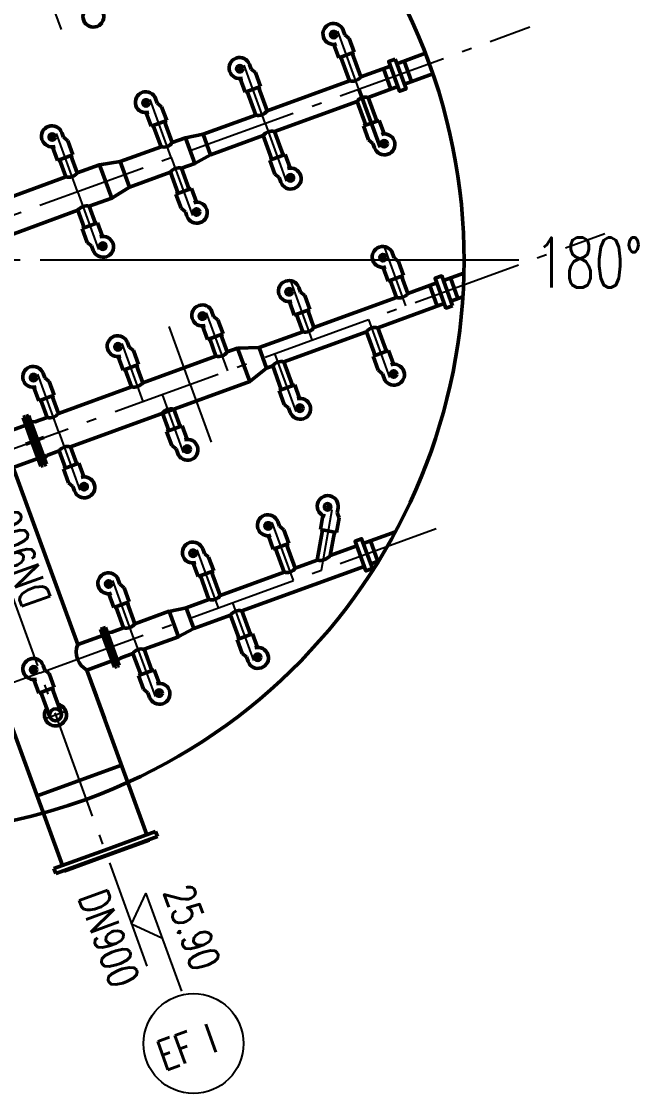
# Model space of a CAD drawing. Header units: inches. Extents: x 17 to 118917, y 16 to 84116.
# Drawn here: x 62867 to 69048, y 42514 to 53252 of the extents above; entities that cross this region are included whole.
import ezdxf
from ezdxf.enums import TextEntityAlignment as Align

# ---------------------------------------------------------------- set-up
doc = ezdxf.new("R2010")
doc.units = ezdxf.units.IN
doc.header["$MEASUREMENT"] = 0
doc.linetypes.add('AUSGEZOGEN', pattern=[0])
doc.linetypes.add('STRICHPKT2', pattern=[1.6, 1.1, -0.2, 0.1, -0.2])
for name, color, linetype in [('02ACHSE', 3, 'STRICHPKT2'), ('02TEXT', 3, 'AUSGEZOGEN'), ('05TEXT', 1, 'AUSGEZOGEN')]:
    doc.layers.add(name, color=color, linetype=linetype)
doc.layers.add('05KOMP', color=1, linetype='AUSGEZOGEN', lineweight=50)
doc.styles.add('HZA', font='romans.shx', dxfattribs={"width": 0.75, "bigfont": 'tcc_hzdx.shx'})
doc.styles.add('HZTXT', font='romans.shx', dxfattribs={"width": 0.7, "bigfont": 'tcc_hzdx.shx'})

msp = doc.modelspace()

# ---------------------------------------------------------------- linework, layer by layer
at = {"color": 9, "ltscale": 1000}
msp.add_lwpolyline([(64278.26014, 44066.52484), (63970.69553, 44209.94458), (64114.11527, 44517.50919), (64469.79143, 43540.29698)], dxfattribs=at)
at = {"layer": '02ACHSE', "ltscale": 1000}
for p, q in [((59369.41734, 56851.85251), (64186.08266, 43618.17332)), ((63051.61732, 53752.22177), (63262.94796, 53171.59562)), ((61548.79935, 50864.04966), (67958.20743, 53196.88342)), ((65959.65257, 53107.97561), (66030.85863, 53133.89249)), ((66247.26245, 52574.15038), (66035.93182, 53154.77653)), ((65019.95995, 52765.95546), (65091.16601, 52791.87235)), ((65307.56983, 52232.13023), (65096.2392, 52812.75638)), ((66247.26245, 52574.15038), (66458.59309, 51993.52423)), ((64080.26733, 52423.93532), (64151.47339, 52449.8522)), ((64367.87721, 51890.11009), (64156.54657, 52470.73624)), ((65307.56983, 52232.13023), (65518.90047, 51651.50408)), ((63140.57471, 52081.91518), (63211.78076, 52107.83206)), ((63428.18459, 51548.08995), (63216.85395, 52128.7161)), ((66534.87233, 52040.32515), (66463.66628, 52014.40827)), ((64367.87721, 51890.11009), (64579.20785, 51309.48394)), ((65595.17971, 51698.30501), (65523.97366, 51672.38812)), ((63428.18459, 51548.08995), (63639.51523, 50967.4638)), ((64655.48709, 51356.28486), (64584.28103, 51330.36798)), ((62301.24366, 48796.7259), (68710.65174, 51129.55966)), ((63715.79447, 51014.26472), (63644.58841, 50988.34784)), ((66717.79898, 50404.22057), (66506.46834, 50984.84672)), ((66717.79898, 50404.22057), (66506.46834, 50984.84672)), ((55053.67384, 50864.04966), (67821.53597, 50864.04966)), ((66453.53198, 50873.91178), (66524.73803, 50899.82866)), ((65778.10636, 50062.20043), (65566.77572, 50642.82658)), ((65778.10636, 50062.20043), (65566.77572, 50642.82658)), ((65513.83936, 50531.89163), (65585.04541, 50557.80852)), ((64644.77312, 50288.20753), (64715.97918, 50314.12441)), ((64932.383, 49754.3823), (64721.05237, 50335.00845)), ((66341.92193, 50267.41251), (66553.25257, 49686.78636)), ((64556.50595, 49617.57424), (64345.17532, 50198.20039)), ((63799.04977, 49980.3894), (63870.25582, 50006.30628)), ((64086.65964, 49446.56417), (63875.32901, 50027.19032)), ((65402.22931, 49925.39237), (65613.55995, 49344.76622)), ((63240.93628, 49138.74604), (63029.60565, 49719.37219)), ((66629.53181, 49733.58728), (66558.32576, 49707.6704)), ((62953.32641, 49672.57127), (63024.53246, 49698.48815)), ((64556.50595, 49617.57424), (64767.83659, 49036.94809)), ((64274.59817, 49514.9682), (64485.9288, 48934.34205)), ((65689.83919, 49391.56714), (65618.63314, 49365.65026)), ((63240.93628, 49138.74604), (63452.26692, 48558.11989)), ((64562.20804, 48981.14297), (64491.00199, 48955.22608)), ((63528.54616, 48604.92081), (63457.34011, 48579.00393)), ((65872.76584, 47755.46256), (65980.06122, 48363.96487)), ((65896.81432, 48396.81121), (65971.43901, 48383.65286)), ((65590.85805, 47652.85652), (65379.52742, 48233.48267)), ((63053.68798, 46729.40213), (67020.44044, 48173.18195)), ((65303.24818, 48186.68175), (65374.45423, 48212.59863)), ((64551.49408, 47913.06563), (64622.70013, 47938.98251)), ((64839.10396, 47379.2404), (64627.77332, 47959.86655)), ((63705.77072, 47605.2475), (63776.97677, 47631.16439)), ((63993.3806, 47071.42227), (63782.04996, 47652.04842)), ((63993.3806, 47071.42227), (63782.04996, 47652.04842)), ((64980.05785, 47430.54342), (65191.38849, 46849.91727)), ((63993.3806, 47071.42227), (64204.71124, 46490.79612)), ((65267.66773, 46896.71819), (65196.46168, 46870.80131)), ((63053.68798, 46729.40213), (58682.29337, 45138.34461)), ((62954.18918, 46746.39642), (63025.39523, 46772.3133)), ((62954.18918, 46746.39642), (63025.39523, 46772.3133)), ((64280.99048, 46537.59704), (64209.78442, 46511.68016))]:
    msp.add_line(p, q, dxfattribs=at)
at = {"layer": '02ACHSE', "color": 3, "ltscale": 1000}
msp.add_line((63548.79935, 50864.04966), (68011.91308, 50864.04966), dxfattribs=at)
at = {"layer": '02ACHSE', "ltscale": 1000}
for points in [[(65980.49802, 53157.9656), (66007.72431, 53083.16198)], [(65040.8054, 52815.94546), (65068.03169, 52741.14184)], [(64101.11278, 52473.92531), (64128.33907, 52399.1217)], [(63161.42016, 52131.90517), (63188.64645, 52057.10155)], [(66514.02688, 51990.33516), (66486.80059, 52065.13877)], [(65574.33426, 51648.31501), (65547.10797, 51723.11863)], [(64634.64164, 51306.29487), (64607.41535, 51381.09849)], [(63694.94902, 50964.27473), (63667.72273, 51039.07834)], [(66474.37743, 50923.90177), (66501.60372, 50849.09815)], [(65534.68481, 50581.88163), (65561.9111, 50507.07801)], [(64665.61857, 50338.19752), (64692.84486, 50263.3939)], [(63819.89521, 50030.37939), (63847.1215, 49955.57577)], [(62974.17185, 49722.56126), (63001.39814, 49647.75764)], [(66608.68636, 49683.59729), (66581.46007, 49758.40091)], [(65668.99374, 49341.57715), (65641.76745, 49416.38076)], [(64541.3626, 48931.15297), (64514.13631, 49005.95659)], [(63507.70071, 48554.93082), (63480.47442, 48629.73443)], [(65939.862, 48429.68109), (65926.03885, 48351.28611)], [(65324.09363, 48236.67174), (65351.31992, 48161.86812)], [(64572.33953, 47963.05562), (64599.56582, 47888.25201)], [(63726.61617, 47655.23749), (63753.84246, 47580.43388)], [(65246.82228, 46846.7282), (65219.59599, 46921.53182)], [(62975.03463, 46796.38641), (63002.26092, 46721.58279)], [(62975.03463, 46796.38641), (63002.26092, 46721.58279)], [(64260.14503, 46487.60705), (64232.91874, 46562.41067)]]:
    msp.add_lwpolyline(points, dxfattribs=at)
at = {"layer": '02ACHSE', "ltscale": 1000, "flags": 128}
msp.add_lwpolyline([(63113.62778, 46272.33844), (63301.56631, 46340.74246)], dxfattribs=at)
msp.add_lwpolyline([(63113.62778, 46272.33844), (63301.56631, 46340.74246)], dxfattribs=at)
at = {"layer": '02TEXT'}
msp.add_circle((64590.08793, 43014.59573), 500.73517, dxfattribs=at)
at = {"layer": '05KOMP', "ltscale": 1000}
for p, q in [((66090.22862, 53163.48273), (66106.84509, 53117.82933)), ((66106.84509, 53117.82933), (66150.06399, 53082.68314)), ((66150.06399, 53082.68314), (66200.90031, 52943.01151)), ((65996.12242, 53022.66975), (66045.67855, 52886.51541)), ((66045.67855, 52886.51541), (66200.90031, 52943.01151)), ((66628.28902, 52829.41338), (66913.66135, 52933.28041)), ((66698.76597, 52855.06489), (66773.70258, 52649.17824)), ((65150.536, 52821.46259), (65167.15247, 52775.80919)), ((65167.15247, 52775.80919), (65210.37137, 52740.663)), ((65210.37137, 52740.663), (65261.20769, 52600.99137)), ((66562.17517, 52805.34991), (66266.1757, 52697.61491)), ((66566.63483, 52573.81174), (66491.69822, 52779.6984)), ((66703.22564, 52623.52673), (66988.59796, 52727.39376)), ((65056.4298, 52680.6496), (65105.98592, 52544.49527)), ((66153.41259, 52656.5725), (65326.48308, 52355.59477)), ((65105.98592, 52544.49527), (65261.20769, 52600.99137)), ((66247.26245, 52574.15038), (66458.59309, 51993.52423)), ((66637.11178, 52599.46325), (66341.11232, 52491.72826)), ((64210.84337, 52479.44245), (64227.45985, 52433.78905)), ((64227.45985, 52433.78905), (64270.67875, 52398.64286)), ((66228.3492, 52450.68584), (65401.41969, 52149.70812)), ((64116.73718, 52338.62946), (64166.2933, 52202.47512)), ((64270.67875, 52398.64286), (64321.51507, 52258.97123)), ((65213.71997, 52314.55235), (64685.61271, 52122.33703)), ((64166.2933, 52202.47512), (64321.51507, 52258.97123)), ((66448.84636, 52261.78534), (66293.62459, 52205.28924)), ((66344.46091, 52065.61761), (66293.62459, 52205.28924)), ((66498.40248, 52125.63101), (66448.84636, 52261.78534)), ((63271.15075, 52137.4223), (63287.76723, 52091.7689)), ((63287.76723, 52091.7689), (63330.98613, 52056.62271)), ((64509.12998, 52086.78216), (64685.61271, 52122.33703)), ((64602.50148, 51830.24608), (64509.12998, 52086.78216)), ((64685.61271, 52122.33703), (64760.54933, 51916.45038)), ((65288.65658, 52108.6657), (64760.54933, 51916.45038)), ((63177.04456, 51996.60932), (63226.60068, 51860.45498)), ((63330.98613, 52056.62271), (63381.82245, 51916.95108)), ((66387.67981, 52030.47142), (66344.46091, 52065.61761)), ((66404.29629, 51984.81802), (66387.67981, 52030.47142)), ((63226.60068, 51860.45498), (63381.82245, 51916.95108)), ((64602.50148, 51830.24608), (64760.54933, 51916.45038)), ((65509.15374, 51919.7652), (65353.93197, 51863.2691)), ((65558.70986, 51783.61086), (65509.15374, 51919.7652)), ((63649.28119, 51817.77334), (63854.16423, 51848.39412)), ((63770.90356, 51483.61864), (63649.28119, 51817.77334)), ((63854.16423, 51848.39412), (63947.53573, 51591.85804)), ((65404.76829, 51723.59747), (65353.93197, 51863.2691)), ((65447.98719, 51688.45128), (65404.76829, 51723.59747)), ((65464.60367, 51642.79788), (65447.98719, 51688.45128)), ((63770.90356, 51483.61864), (63947.53573, 51591.85804)), ((64569.46112, 51577.74506), (64414.23935, 51521.24896)), ((64619.01724, 51441.59072), (64569.46112, 51577.74506)), ((64465.07567, 51381.57733), (64414.23935, 51521.24896)), ((64508.29457, 51346.43114), (64465.07567, 51381.57733)), ((64524.91105, 51300.77774), (64508.29457, 51346.43114)), ((63629.7685, 51235.72491), (63474.54673, 51179.22881)), ((63679.32462, 51099.57058), (63629.7685, 51235.72491)), ((63525.38305, 51039.55718), (63474.54673, 51179.22881)), ((63568.60195, 51004.41099), (63525.38305, 51039.55718)), ((63585.21842, 50958.75759), (63568.60195, 51004.41099)), ((66584.10802, 50929.4189), (66600.7245, 50883.7655)), ((66600.7245, 50883.7655), (66643.9434, 50848.61931)), ((66643.9434, 50848.61931), (66694.77971, 50708.94768)), ((66490.00182, 50788.60592), (66539.55795, 50652.45158)), ((66539.55795, 50652.45158), (66694.77971, 50708.94768)), ((67093.3562, 50657.49289), (67297.27629, 50731.71374)), ((65644.4154, 50587.39876), (65661.03188, 50541.74536)), ((67027.24234, 50633.42942), (66736.71223, 50527.6851)), ((66956.7654, 50607.77791), (67031.70201, 50401.89125)), ((67238.76976, 50477.25775), (67163.83315, 50683.1444)), ((65661.03188, 50541.74536), (65704.25078, 50506.59917)), ((65704.25078, 50506.59917), (65755.08709, 50366.92754)), ((66623.94912, 50486.64269), (65797.01961, 50185.66496)), ((67168.29281, 50451.60624), (67286.93013, 50494.78669)), ((65550.3092, 50446.58577), (65599.86533, 50310.43144)), ((65599.86533, 50310.43144), (65755.08709, 50366.92754)), ((67102.17896, 50427.54276), (66435.7718, 50184.99039)), ((64775.34917, 50343.71465), (64791.96564, 50298.06125)), ((64791.96564, 50298.06125), (64835.18454, 50262.91506)), ((64835.18454, 50262.91506), (64886.02086, 50123.24343)), ((64681.24297, 50202.90167), (64730.7991, 50066.74733)), ((64730.7991, 50066.74733), (64886.02086, 50123.24343)), ((65684.2565, 50144.62254), (65246.53922, 49985.30648)), ((66323.00868, 50143.94798), (65496.07918, 49842.97025)), ((63929.62581, 50035.89652), (63946.24229, 49990.24312)), ((63946.24229, 49990.24312), (63989.46118, 49955.09693)), ((63989.46118, 49955.09693), (64040.2975, 49815.4253)), ((65032.43874, 49980.01042), (65246.53922, 49985.30648)), ((65032.43874, 49980.01042), (65154.06111, 49645.85572)), ((65321.47583, 49779.41983), (65246.53922, 49985.30648)), ((66543.50584, 49955.04748), (66388.28407, 49898.55138)), ((66593.06196, 49818.89314), (66543.50584, 49955.04748)), ((63835.51961, 49895.08354), (63885.07574, 49758.9292)), ((66439.12039, 49758.87975), (66388.28407, 49898.55138)), ((63083.90245, 49728.07839), (63100.51893, 49682.42499)), ((63885.07574, 49758.9292), (64040.2975, 49815.4253)), ((65154.06111, 49645.85572), (65321.47583, 49779.41983)), ((65383.31606, 49801.92783), (65321.47583, 49779.41983)), ((66482.33929, 49723.73356), (66439.12039, 49758.87975)), ((66498.95577, 49678.08016), (66482.33929, 49723.73356)), ((63100.51893, 49682.42499), (63143.73783, 49647.2788)), ((63143.73783, 49647.2788), (63194.57414, 49507.60717)), ((65603.81322, 49613.02734), (65448.59145, 49556.53123)), ((65653.36934, 49476.873), (65603.81322, 49613.02734)), ((62989.79625, 49587.26541), (63039.35238, 49451.11107)), ((63039.35238, 49451.11107), (63194.57414, 49507.60717)), ((63861.8721, 49553.959), (63846.83702, 49548.48668)), ((65499.42777, 49416.8596), (65448.59145, 49556.53123)), ((65542.64667, 49381.71341), (65499.42777, 49416.8596)), ((62882.78911, 49285.07735), (62907.22112, 49293.96987)), ((62907.22112, 49293.96987), (62921.24394, 49255.44248)), ((62939.17067, 49305.59856), (62914.73866, 49296.70603)), ((62914.73866, 49296.70603), (62928.76149, 49258.17864)), ((62958.81427, 49251.62821), (62939.17067, 49305.59856)), ((65559.26315, 49336.06001), (65542.64667, 49381.71341)), ((62663.29416, 49117.71231), (62910.90317, 49207.83462)), ((62663.29416, 49117.71231), (62910.90317, 49207.83462)), ((62971.71435, 49040.75727), (62882.78911, 49285.07735)), ((62921.24394, 49255.44248), (62925.00272, 49256.81056)), ((63071.04877, 48843.85711), (62921.24394, 49255.44248)), ((62928.76149, 49258.17864), (62925.00272, 49256.81056)), ((63074.80754, 48845.22519), (62925.00272, 49256.81056)), ((63074.80754, 48845.22519), (62925.00272, 49256.81056)), ((63078.56631, 48846.59327), (62928.76149, 49258.17864)), ((63097.37754, 48870.92874), (62958.81427, 49251.62821)), ((63001.11366, 49240.66855), (62968.93263, 49243.78845)), ((63016.14874, 49246.14087), (63001.11366, 49240.66855)), ((64476.18207, 49202.60316), (64320.96031, 49146.10706)), ((64525.7382, 49066.44883), (64476.18207, 49202.60316)), ((63090.37761, 49083.94716), (62978.78301, 49043.33005)), ((64371.79662, 49006.43543), (64320.96031, 49146.10706)), ((62909.43264, 49018.08858), (63021.02724, 49058.70569)), ((62971.71435, 49040.75727), (63060.63959, 48796.43719)), ((64415.01552, 48971.28924), (64371.79662, 49006.43543)), ((64431.632, 48925.63584), (64415.01552, 48971.28924)), ((62784.91652, 48783.55761), (63032.52553, 48873.67992)), ((62784.91652, 48783.55761), (63032.52553, 48873.67992)), ((63097.37754, 48870.92874), (63117.02114, 48816.95839)), ((63122.73602, 48906.51385), (63100.08936, 48883.4383)), ((63137.7711, 48911.98618), (63122.73602, 48906.51385)), ((62784.91652, 48783.55761), (63429.86391, 47011.57924)), ((63429.86391, 47011.57924), (62784.91652, 48783.55761)), ((63060.63959, 48796.43719), (63085.07159, 48805.32971)), ((63071.04877, 48843.85711), (63074.80754, 48845.22519)), ((63085.07159, 48805.32971), (63071.04877, 48843.85711)), ((63078.56631, 48846.59327), (63074.80754, 48845.22519)), ((63092.58913, 48808.06587), (63078.56631, 48846.59327)), ((63117.02114, 48816.95839), (63092.58913, 48808.06587)), ((63442.52019, 48826.38101), (63287.29843, 48769.8849)), ((63338.13474, 48630.21327), (63287.29843, 48769.8849)), ((63492.07632, 48690.22667), (63442.52019, 48826.38101)), ((63381.35364, 48595.06708), (63338.13474, 48630.21327)), ((63397.97012, 48549.41368), (63381.35364, 48595.06708)), ((66037.65005, 48379.59377), (66029.21364, 48331.74853)), ((66029.21364, 48331.74853), (66049.06921, 48279.70159)), ((65433.82422, 48242.18887), (65450.4407, 48196.53547)), ((65885.7452, 48304.69925), (65860.5849, 48162.00807)), ((66049.06921, 48279.70159), (66023.25894, 48133.32425)), ((65450.4407, 48196.53547), (65493.6596, 48161.38928)), ((65493.6596, 48161.38928), (65544.49591, 48021.71765)), ((65860.5849, 48162.00807), (66023.25894, 48133.32425)), ((66291.09854, 48024.30389), (66613.48021, 48141.64122)), ((65339.71802, 48101.37589), (65389.27415, 47965.22155)), ((65389.27415, 47965.22155), (65544.49591, 48021.71765)), ((66436.5121, 47844.06874), (66361.57549, 48049.9554)), ((64682.07012, 47968.57276), (64698.6866, 47922.91936)), ((64698.6866, 47922.91936), (64741.9055, 47887.77317)), ((66224.98469, 48000.24041), (65959.83571, 47903.73407)), ((64587.96393, 47827.75977), (64637.52005, 47691.60544)), ((64741.9055, 47887.77317), (64792.74182, 47748.10154)), ((66299.9213, 47794.35376), (65073.90772, 47348.12131)), ((65829.62808, 47856.34237), (65609.77131, 47776.32105)), ((66366.03516, 47818.41723), (66443.43102, 47846.58702)), ((64637.52005, 47691.60544), (64792.74182, 47748.10154)), ((65497.00819, 47735.27863), (64858.01721, 47502.70494)), ((63836.34676, 47660.75463), (63852.96324, 47615.10123)), ((63852.96324, 47615.10123), (63896.18214, 47579.95504)), ((63896.18214, 47579.95504), (63947.01846, 47440.28341)), ((63742.24057, 47519.94164), (63791.79669, 47383.78731)), ((63791.79669, 47383.78731), (63947.01846, 47440.28341)), ((64342.5571, 47343.77239), (64519.03983, 47379.32726)), ((64745.25409, 47461.66252), (64517.93582, 47378.92544)), ((64592.87244, 47173.03878), (64517.93582, 47378.92544)), ((64346.93805, 47345.36693), (64440.30955, 47088.83084)), ((64961.1446, 47307.07889), (64592.87244, 47173.03878)), ((63680.27129, 47172.9558), (63658.65835, 47165.08934)), ((63658.65835, 47165.08934), (63797.17651, 46784.51383)), ((63680.27129, 47172.9558), (63818.78944, 46792.38029)), ((63685.90944, 47175.00792), (63707.52237, 47182.87439)), ((63685.90944, 47175.00792), (63824.4276, 46794.43241)), ((63707.52237, 47182.87439), (63846.04053, 46802.29887)), ((64435.9286, 47087.23631), (64593.97645, 47173.44061)), ((63694.80714, 47133.01887), (63697.62622, 47134.04493)), ((63700.4453, 47135.07099), (63697.62622, 47134.04493)), ((63697.62622, 47134.04493), (63807.07266, 46833.34329)), ((63697.62622, 47134.04493), (63807.07266, 46833.34329)), ((63771.44218, 47135.90356), (63726.84651, 47129.78175)), ((65181.64176, 47118.17839), (65026.41999, 47061.68229)), ((65077.25631, 46922.01066), (65026.41999, 47061.68229)), ((65231.19788, 46982.02405), (65181.64176, 47118.17839)), ((63804.25359, 46832.31723), (63807.07266, 46833.34329)), ((63809.89174, 46834.36935), (63807.07266, 46833.34329)), ((63864.81368, 46879.36747), (63826.71639, 46855.39151)), ((65120.47521, 46886.86447), (65077.25631, 46922.01066)), ((65137.09169, 46841.21107), (65120.47521, 46886.86447)), ((63084.76522, 46801.90354), (63101.3817, 46756.25014)), ((63084.76522, 46801.90354), (63101.3817, 46756.25014)), ((63101.3817, 46756.25014), (63144.6006, 46721.10395)), ((63101.3817, 46756.25014), (63144.6006, 46721.10395)), ((63144.6006, 46721.10395), (63195.43692, 46581.43232)), ((63144.6006, 46721.10395), (63195.43692, 46581.43232)), ((63523.23541, 46755.04315), (63698.86275, 46272.51099)), ((63617.97499, 46494.7483), (63523.23541, 46755.04315)), ((63523.23541, 46755.04315), (64123.30975, 45106.35245)), ((63617.97499, 46494.7483), (63523.23541, 46755.04315)), ((63818.78944, 46792.38029), (63797.17651, 46784.51383)), ((63824.4276, 46794.43241), (63846.04053, 46802.29887)), ((64194.96451, 46759.05724), (64039.74274, 46702.56114)), ((64244.52063, 46622.9029), (64194.96451, 46759.05724)), ((62990.65903, 46661.09056), (63040.21515, 46524.93622)), ((62990.65903, 46661.09056), (63040.21515, 46524.93622)), ((64090.57906, 46562.88951), (64039.74274, 46702.56114)), ((63040.21515, 46524.93622), (63195.43692, 46581.43232)), ((63040.21515, 46524.93622), (63195.43692, 46581.43232)), ((64133.79796, 46527.74332), (64090.57906, 46562.88951)), ((64150.41443, 46482.08992), (64133.79796, 46527.74332)), ((63277.58639, 44798.53432), (62677.51205, 46447.22502)), ((64209.41412, 45137.69188), (63700.44807, 44952.44338)), ((64209.41412, 45137.69188), (64227.88321, 45086.94848)), ((64227.88321, 45086.94848), (63718.91716, 44901.69998)), ((64145.83817, 45051.76563), (63720.62726, 44897.00152)), ((64145.83817, 45051.76563), (63720.62726, 44897.00152)), ((64145.83817, 45051.76563), (64144.12807, 45056.4641)), ((63191.48201, 44767.19489), (63700.44807, 44952.44338)), ((63209.9511, 44716.45149), (63718.91716, 44901.69998)), ((63295.41635, 44742.2374), (63720.62726, 44897.00152)), ((63295.41635, 44742.2374), (63720.62726, 44897.00152)), ((63191.48201, 44767.19489), (63209.9511, 44716.45149)), ((63295.41635, 44742.2374), (63293.70625, 44746.93587))]:
    msp.add_line(p, q, dxfattribs=at)
msp.add_lwpolyline([(63515.41517, 45460.81709, -1), (59582.18352, 56267.28223, -1)], format="xyb", close=True, dxfattribs=at)
for points in [[(66066.90787, 52894.24225), (66153.41259, 52656.5725)], [(66179.67098, 52935.28467), (66266.1757, 52697.61491)], [(65127.21525, 52552.22211), (65213.71997, 52314.55235)], [(65239.97836, 52593.26453), (65326.48308, 52355.59477)], [(66314.85392, 52213.01608), (66228.3492, 52450.68584)], [(66427.61703, 52254.0585), (66341.11232, 52491.72826)], [(64187.52263, 52210.20197), (64264.8099, 51997.85693)], [(64300.28574, 52251.24438), (64377.57302, 52038.89934)], [(65375.1613, 51870.99594), (65288.65658, 52108.6657)], [(65487.92441, 51912.03836), (65401.41969, 52149.70812)], [(63247.83001, 51868.18182), (63310.99185, 51694.64609)], [(63360.59312, 51909.22424), (63423.75497, 51735.6885)], [(64548.23179, 51570.01822), (64470.94452, 51782.36326)], [(64435.46868, 51528.9758), (64358.1814, 51741.32084)], [(63495.77606, 51186.95566), (63432.61421, 51360.49139)], [(63608.53917, 51227.99807), (63545.37733, 51401.53381)], [(66673.55039, 50701.22084), (66736.71223, 50527.6851)], [(66560.78727, 50660.17842), (66623.94912, 50486.64269)], [(65621.09465, 50318.15828), (65684.2565, 50144.62254)], [(65733.85777, 50359.2007), (65797.01961, 50185.66496)], [(66522.27651, 49947.32064), (66435.7718, 50184.99039)], [(64752.02842, 50074.47417), (64815.19026, 49900.93844)], [(64864.79153, 50115.51659), (64927.95338, 49941.98085)], [(66409.5134, 49906.27822), (66323.00868, 50143.94798)], [(65582.58389, 49605.30049), (65496.07918, 49842.97025)], [(63906.30506, 49766.65604), (63969.4669, 49593.12031)], [(64019.06818, 49807.69846), (64082.23002, 49634.16272)], [(65469.82078, 49564.25808), (65383.31606, 49801.92783)], [(63060.5817, 49458.83791), (63123.74355, 49285.30218)], [(63173.34482, 49499.88033), (63236.50666, 49326.3446)], [(64342.18963, 49153.8339), (64279.02779, 49327.36964)], [(64454.95275, 49194.87632), (64391.79091, 49368.41206)], [(63421.29087, 48818.65416), (63358.12902, 48992.1899)], [(63308.52775, 48777.61175), (63245.36591, 48951.14748)], [(65882.83345, 48158.08505), (65829.62808, 47856.34237)], [(66001.01038, 48137.24727), (65959.83571, 47903.73407)], [(65523.26659, 48013.99081), (65609.77131, 47776.32105)], [(65410.50347, 47972.94839), (65497.00819, 47735.27863)], [(64658.74938, 47699.33228), (64745.25409, 47461.66252)], [(64771.51249, 47740.37469), (64858.01721, 47502.70494)], [(63813.02602, 47391.51415), (63890.31329, 47179.16911)], [(63925.78913, 47432.55657), (64003.07641, 47220.21152)], [(65047.64932, 47069.40913), (64961.1446, 47307.07889)], [(65160.41243, 47110.45155), (65073.90772, 47348.12131)], [(64173.73518, 46751.3304), (64096.44791, 46963.67544)], [(64060.97207, 46710.28798), (63983.68479, 46922.63302)], [(63061.44448, 46532.66306), (63151.21549, 46286.01924)], [(63061.44448, 46532.66306), (63151.21549, 46286.01924)], [(63174.20759, 46573.70548), (63263.9786, 46327.06166)], [(63174.20759, 46573.70548), (63263.9786, 46327.06166)]]:
    msp.add_lwpolyline(points, dxfattribs=at)
for points in [[(66611.46335, 52875.64155), (66720.05131, 52577.29857), (66653.93746, 52553.23509), (66545.34949, 52851.57807)], [(67185.11849, 50405.37807), (67076.53052, 50703.72106), (67010.41667, 50679.65758), (67119.00463, 50381.3146)], [(66382.86083, 47772.18907), (66274.27287, 48070.53205), (66208.15901, 48046.46858), (66316.74698, 47748.12559)]]:
    msp.add_lwpolyline(points, close=True, dxfattribs=at)
at = {"layer": '05KOMP', "ltscale": 1000, "flags": 128}
for points in [[(64509.12998, 52086.78216), (64377.57302, 52038.89934)], [(64264.8099, 51997.85693), (63854.16423, 51848.39412)], [(63649.28119, 51817.77334), (63423.75497, 51735.6885)], [(64602.50148, 51830.24608), (64470.94452, 51782.36326)], [(63310.99185, 51694.64609), (62484.06234, 51393.66836)], [(64358.1814, 51741.32084), (63947.53573, 51591.85804)], [(63770.90356, 51483.61864), (63545.37733, 51401.53381)], [(63432.61421, 51360.49139), (62605.68471, 51059.51367)], [(65032.43874, 49980.01042), (64927.95338, 49941.98085)], [(64815.19026, 49900.93844), (64082.23002, 49634.16272)], [(65154.06111, 49645.85572), (63358.12902, 48992.1899)], [(63969.4669, 49593.12031), (63236.50666, 49326.3446)], [(62909.75017, 49207.41496), (62663.29416, 49117.71231)], [(63123.74355, 49285.30218), (63001.11366, 49240.66855)], [(63245.36591, 48951.14748), (63137.7711, 48911.98618)], [(64346.93805, 47345.36693), (64003.07641, 47220.21152)], [(63771.44218, 47135.90356), (63890.31329, 47179.16911)], [(63890.31329, 47179.16911), (63771.44218, 47135.90356)], [(63429.86391, 47011.57924), (63681.23168, 47103.06963)], [(63429.86391, 47011.57924), (63681.23168, 47103.06963)], [(64440.30955, 47088.83084), (64096.44791, 46963.67544)], [(63523.23541, 46755.04315), (63774.60318, 46846.53354)], [(63523.23541, 46755.04315), (63774.60318, 46846.53354)], [(63864.81368, 46879.36747), (63983.68479, 46922.63302)], [(63983.68479, 46922.63302), (63864.81368, 46879.36747)], [(63024.14946, 45494.84655), (63869.87282, 45802.66468)]]:
    msp.add_lwpolyline(points, dxfattribs=at)
at = {"layer": '05KOMP'}
for centre in [(65994.12604, 53120.52292), (65054.43342, 52778.50278), (64114.7408, 52436.48264), (63175.04818, 52094.46249), (66500.39886, 52027.77783), (65560.70624, 51685.75769), (64621.01362, 51343.73755), (63681.321, 51001.7174), (66488.00545, 50886.45909), (65548.31283, 50544.43895), (64679.24659, 50300.75484), (63833.52323, 49992.93671), (66595.05834, 49721.03997), (62987.79987, 49685.11858), (65655.36572, 49379.01982), (64527.73458, 48968.59565), (63494.07269, 48592.37349), (65932.94287, 48390.44077), (65337.72164, 48199.22906), (64585.96755, 47925.61295), (63740.24419, 47617.79482), (65233.19426, 46884.17088), (62988.66265, 46758.94373), (62988.66265, 46758.94373), (64246.51701, 46525.04973)]:
    msp.add_circle(centre, 32, dxfattribs=at)
for centre, radius, start, end in [((63587.34728, 53300.72353), 105, 113.100066167, 19.999999996), ((65991.56089, 53127.57062), 105, 19.999999996, 286.899933824), ((65051.86827, 52785.55047), 105, 19.999999996, 286.899933824), ((66180.3268, 52758.05458), 104.99042, 255.146453525, 324.853546478), ((64112.17565, 52443.53033), 105, 19.999999996, 286.899933824), ((66314.19811, 52390.24618), 104.99042, 75.146453525, 144.853546478), ((65240.63418, 52416.03443), 104.99042, 255.146453525, 324.853546478), ((63172.48303, 52101.51019), 105, 19.999999996, 286.899933824), ((65374.50549, 52048.22604), 104.99042, 75.146453525, 144.853546478), ((66502.96401, 52020.73014), 105, 199.999999996, 106.899933824), ((64291.72411, 52099.33901), 104.99042, 255.146453525, 324.853546478), ((64444.03031, 51680.88118), 104.99042, 75.146453525, 144.853546478), ((65563.27139, 51678.70999), 105, 199.999999996, 106.899933824), ((63337.90606, 51796.12817), 104.99042, 255.146453525, 324.853546478), ((64623.57877, 51336.68985), 105, 199.999999996, 106.899933824), ((63518.46312, 51300.05173), 104.99042, 75.146453525, 144.853546478), ((63683.88615, 50994.66971), 105, 199.999999996, 106.899933824), ((66485.44029, 50893.50679), 105, 19.999999996, 286.899933824), ((65545.74767, 50551.48664), 105, 19.999999996, 286.899933824), ((66650.86333, 50588.12477), 104.99042, 255.146453525, 324.853546478), ((64676.68144, 50307.80254), 105, 19.999999996, 286.899933824), ((65711.17071, 50246.10462), 104.99042, 255.146453525, 324.853546478), ((66408.85759, 50083.50831), 104.99042, 75.146453525, 144.853546478), ((63830.95808, 49999.98441), 105, 19.999999996, 286.899933824), ((64842.10447, 50002.42052), 104.99042, 255.146453525, 324.853546478), ((65469.16497, 49741.48817), 104.99042, 75.146453525, 144.853546478), ((62985.23472, 49692.16628), 105, 19.999999996, 286.899933824), ((66597.62349, 49713.99227), 105, 199.999999996, 106.899933824), ((63996.38111, 49694.60239), 104.99042, 255.146453525, 324.853546478), ((65657.93087, 49371.97213), 105, 199.999999996, 106.899933824), ((63150.65775, 49386.78426), 104.99042, 255.146453525, 324.853546478), ((64364.8767, 49266.92998), 104.99042, 75.146453525, 144.853546478), ((62970.09058, 49255.73245), 12, 199.999999996, 264.462565609), ((63331.21481, 48890.70782), 104.99042, 75.146453525, 144.853546478), ((64530.29973, 48961.54796), 105, 199.999999996, 106.899933824), ((63108.65385, 48875.03298), 12, 135.537434384, 199.999999996), ((63496.63784, 48585.3258), 105, 199.999999996, 106.899933824), ((65934.24524, 48397.82683), 105, 350.000000001, 256.899933832), ((65335.15649, 48206.27676), 105, 19.999999996, 286.899933824), ((64583.4024, 47932.66064), 105, 19.999999996, 286.899933824), ((65856.13953, 47986.06985), 132.40875, 258.449920758, 321.550079243), ((63737.67904, 47624.84251), 105, 19.999999996, 286.899933824), ((65523.9224, 47836.76072), 104.99042, 255.146453525, 324.853546478), ((64772.1683, 47563.1446), 104.99042, 255.146453525, 324.853546478), ((65046.99351, 47246.63922), 104.99042, 75.146453525, 144.853546478), ((63917.2275, 47280.65119), 104.99042, 255.146453525, 324.853546478), ((63621.6889, 46936.13756), 206.12684, 158.531084557, 241.468915445), ((63621.6889, 46936.13756), 206.12684, 158.531084557, 241.468915445), ((64069.5337, 46862.19336), 104.99042, 75.146453525, 144.853546478), ((65235.75941, 46877.12318), 105, 199.999999996, 106.899933824), ((62986.0975, 46765.99143), 105, 19.999999996, 286.899933824), ((62986.0975, 46765.99143), 105, 19.999999996, 286.899933824), ((64249.08216, 46518.00203), 105, 199.999999996, 106.899933824), ((63207.59704, 46306.54045), 110, 143.055731149, 76.944268847), ((63207.59704, 46306.54045), 110, 143.055731149, 76.944268847), ((63207.59704, 46306.54045), 60, 19.999999996, 199.999999996), ((63207.59704, 46306.54045), 60, 19.999999996, 199.999999996), ((63207.59704, 46306.54045), 60, 199.999999996, 19.999999996), ((63207.59704, 46306.54045), 60, 199.999999996, 19.999999996)]:
    msp.add_arc(centre, radius, start, end, dxfattribs=at)

# ---------------------------------------------------------------- texts
at = {"color": 3, "style": 'HZA', "width": 0.75}
msp.add_text('25.90', height=300, rotation=290.000000011, dxfattribs=at).set_placement((64202.82191, 44503.42743), align=Align.BOTTOM_LEFT)
at = {"layer": '02TEXT', "style": 'HZA', "width": 0.75}
for s, rotation, p in [('DN900', 109.999999998, (63167.03359, 47460.8279)), ('DN900', 289.999999984, (63432.28384, 44483.29613)), ('EF I', 19.999999996, (64298.33216, 42739.08183))]:
    msp.add_text(s, height=300, rotation=rotation, dxfattribs=at).set_placement(p)
at = {"layer": '05TEXT', "color": 7, "style": 'HZTXT', "width": 0.7}
msp.add_text('180%%d', height=500, dxfattribs=at).set_placement((68009.93414, 50586.63846, -70))

doc.saveas('drawing.dxf')
